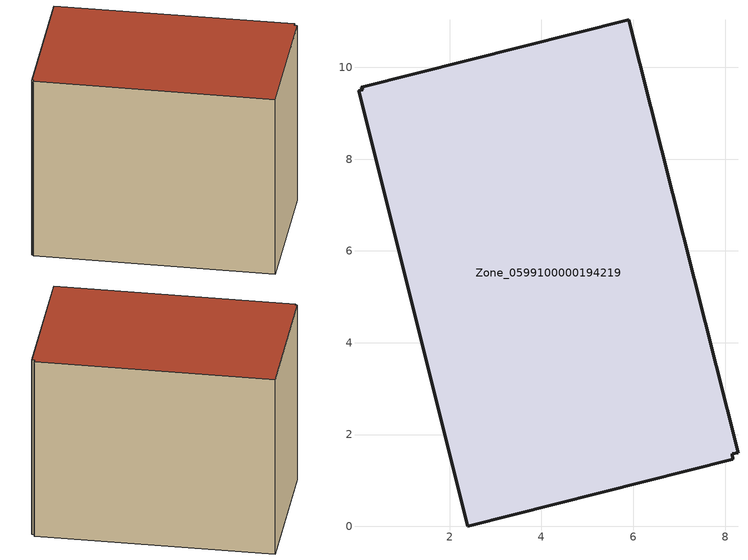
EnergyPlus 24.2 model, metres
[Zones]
Zone_0599100000194219
 floor ground (C_G): 5.9,11.04 8.28,1.61 8.16,1.58 8.17,1.46 2.4,0 0.02,9.49 0.1,9.51 0.08,9.57 z0
 wall outside (C_F): 0.1,9.51 0.02,9.49 2.4,0 8.17,1.46 8.16,1.58 8.28,1.61 5.9,11.04 0.08,9.57 0.1,9.51 z0:8.05
 roof outside (C_R): 8.28,1.61 5.9,11.04 0.08,9.57 0.1,9.51 0.02,9.49 2.4,0 8.17,1.46 8.16,1.58 z8.05
[BUILDING]
Pand.0599100000194219: North Axis=0; Terrain=City; Loads Convergence Tolerance Value=0.04; Temperature Convergence Tolerance Value=0.4; Solar Distribution=FullExterior; Maximum Number of Warmup Days=25; Minimum Number of Warmup Days=1
[Site:Location]
Rotterdam.The.Hague.AP_ZH_NLD Design_Conditions: Latitude=51.96; Longitude=4.45; Time Zone=1; Elevation=-4.5
[SITE:GROUNDTEMPERATURE:BUILDINGSURFACE]
18, 18, 18, 18, 18, 18, 18, 18, 18, 18, 18, 18
[MATERIAL] Thermal Absorptance=0.9; Solar Absorptance=0.7; Visible Absorptance=0.7
Name | Roughness | Thickness | Conductivity | Density | Specific Heat
G.TI.1965-1974 | MediumSmooth | 0.15 | 0.882353 | 540 | 1210
F.TI.1965-1974 | Rough | 0.3 | 0.697674 | 1920 | 840
R.TI.1965-1974 | MediumRough | 0.2 | 0.232558 | 1500 | 1000
[CONSTRUCTION]
C_G: G.TI.1965-1974
C_F: F.TI.1965-1974
C_R: R.TI.1965-1974
[ZONE]
Zone_0599100000194219: Type=1; Multiplier=1; Ceiling Height=Autocalculate; Volume=Autocalculate; Floor Area=autocalculate; Part of Total Floor Area=Yes
[ZONEINFILTRATION:DESIGNFLOWRATE]
Infil_Zone_0599100000194219: Zone or ZoneList or Space or SpaceList=Zone_0599100000194219; Schedule=AlwaysOn; Design Flow Rate Calculation Method=Flow/Area; Flow Rate per Floor Area=0.003; Constant Term Coefficient=1; Temperature Term Coefficient=0; Velocity Term Coefficient=0; Velocity Squared Term Coefficient=0
[HVACTEMPLATE:ZONE:IDEALLOADSAIRSYSTEM]
Zone_0599100000194219: Maximum Heating Supply Air Temperature=50; Minimum Cooling Supply Air Temperature=13; Maximum Heating Supply Air Humidity Ratio=0.0156; Minimum Cooling Supply Air Humidity Ratio=0.0077; Heating Limit=NoLimit; Cooling Limit=NoLimit; Dehumidification Control Type=ConstantSensibleHeatRatio; Cooling Sensible Heat Ratio=0.7; Dehumidification Setpoint=60; Humidification Control Type=None; Humidification Setpoint=30; Outdoor Air Method=None; Outdoor Air Flow Rate per Person=0.00944; Outdoor Air Flow Rate per Zone Floor Area=0; Outdoor Air Flow Rate per Zone=0; Demand Controlled Ventilation Type=None; Outdoor Air Economizer Type=NoEconomizer; Heat Recovery Type=None; Sensible Heat Recovery Effectiveness=0.7; Latent Heat Recovery Effectiveness=0.65
[ZONECONTROL:THERMOSTAT]
ThermostatControl_Zone_0599100000194219: Zone or ZoneList=Zone_0599100000194219; Control Type Schedule=DualSetpointControlType; Control 1=Thermostat_Zone_0599100000194219; Temperature Difference Between Cutout And Setpoint=0
[THERMOSTATSETPOINT:DUALSETPOINT]
Thermostat_Zone_0599100000194219: Heating Setpoint Temperature Schedule=HeatingSetpoint_Zone_0599100000194219; Cooling Setpoint Temperature Schedule=CoolingSetpoint_Zone_0599100000194219
[SCHEDULE:COMPACT]
HeatingSetpoint_Zone_0599100000194219: Through: 12/31, For: AllDays, Until: 24:00, 21
CoolingSetpoint_Zone_0599100000194219: Through: 12/31, For: AllDays, Until: 24:00, 24
DualSetpointControlType: Through: 12/31, For: AllDays, Until: 24:00, 4
AlwaysOn: Through: 12/31, For: AllDays, Until: 24:00, 1
